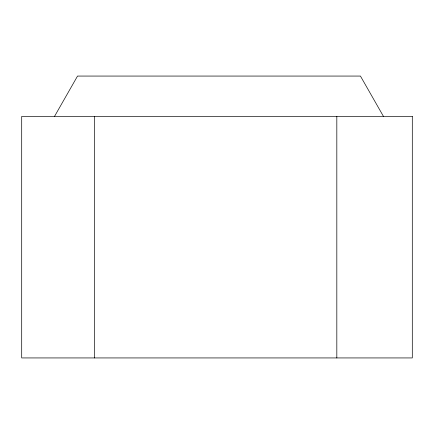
<?xml version="1.0" encoding="UTF-8"?>
<svg xmlns="http://www.w3.org/2000/svg" width="434" height="434" viewBox="0 0 434 434"><rect width="100%" height="100%" fill="white"/><g stroke="black" fill="none" stroke-linecap="round" stroke-linejoin="round"><path stroke-width="0.65" d="M54.505 116.415L77.534 76.064L360.442 76.064L383.466 116.415M336.822 116.415L336.822 357.936M94.438 116.415L94.438 357.936M412.3 116.415L21.7 116.415L21.7 357.936L412.3 357.936L412.3 116.415"/></g></svg>
